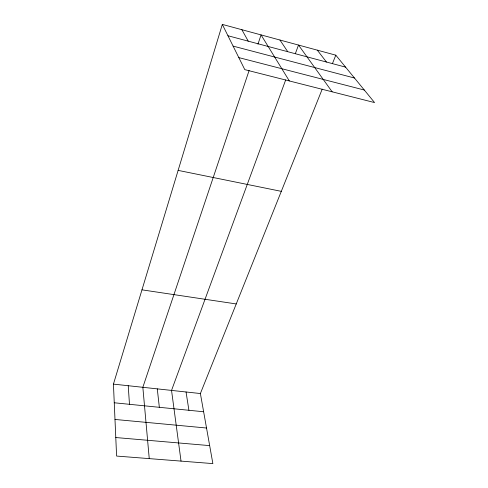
<?xml version="1.0" encoding="UTF-8"?>
<svg xmlns="http://www.w3.org/2000/svg" width="488" height="488" viewBox="0 0 488 488"><rect width="100%" height="100%" fill="white"/><g stroke="black" fill="none" stroke-linecap="round" stroke-linejoin="round"><path stroke-width="0.73" d="M322.208 89.151L200.385 393.535L212.872 463.6L116.595 456.06L113.436 384.117L222.314 24.4L335.805 55.175L374.564 102.578L244.793 69.638L222.314 24.4M249.124 70.479L142.844 387.301L149.249 458.616M257.957 44.158L261.056 34.904L289.335 80.941M285.706 79.879L171.538 390.406L181.024 461.105M295.368 53.588L298.504 45.061L332.151 91.811M332.474 63.495L335.805 55.175M115.784 437.541L209.669 445.617M114.985 419.448L206.528 428.019M114.253 402.777L203.63 411.762M113.436 384.117L200.385 393.535M141.971 289.841L236.241 303.939M178.126 170.385L281.301 191.351M238.815 57.602L364.316 90.036M233.105 46.11L354.489 78.019M227.951 35.746L345.589 67.137M317.316 50.16L326.454 62.031M279.941 40.022L287.743 51.704M241.853 29.695L248.239 41.163M186.05 391.98L188.911 410.28M157.276 388.863L159.344 407.309M128.228 385.715L129.479 404.308"/></g></svg>
